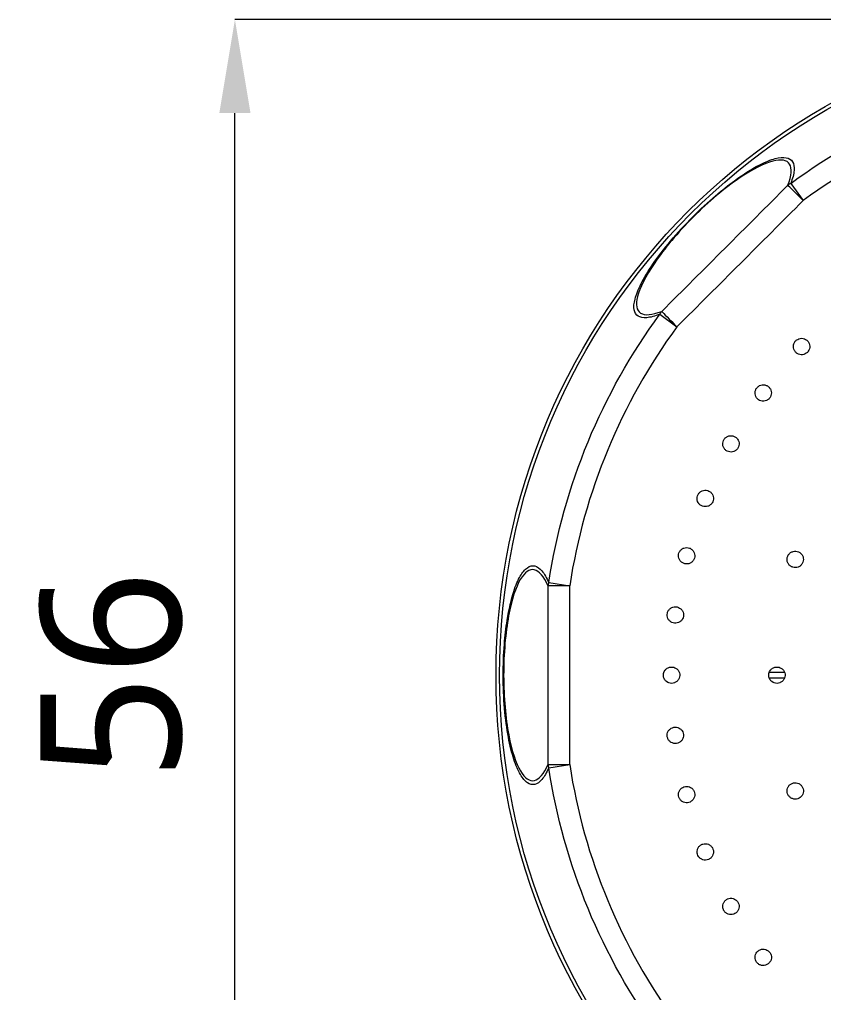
# Model space of a CAD drawing. Extents: x 0 to 1239, y 0 to 509.
# Drawn here: x 99.08 to 133.43, y 242.37 to 283.92 of the extents above; entities that cross this region are included whole.
import ezdxf

# ---------------------------------------------------------------- set-up
doc = ezdxf.new("R2010")
doc.units = 0
doc.header["$LTSCALE"] = 10
doc.header["$MEASUREMENT"] = 0
doc.header["$PDMODE"] = 3
doc.header["$PDSIZE"] = -10
doc.layers.get('0').update_dxf_attribs({"linetype": 'CONTINUOUS'})
doc.layers.get('DEFPOINTS').update_dxf_attribs({"linetype": 'CONTINUOUS'})
doc.layers.add('1', color=7, linetype='CONTINUOUS')
doc.styles.add('Daelim Dimension', font='')
doc.styles.get('Daelim Dimension').set_extended_font_data('NanumGothic')
doc.dimstyles.new('DEFAULT', dxfattribs={"dimscale": 2, "dimtxt": 2, "dimasz": 2, "dimexe": 0, "dimexo": 2, "dimgap": 1, "dimtad": 1, "dimdec": 1, "dimzin": 9, "dimdsep": 46, "dimtxsty": 'Daelim Dimension', "dimcen": 0.5, "dimclrd": 252, "dimclre": 252, "dimclrt": 3, "dimadec": 1, "dimazin": 0, "dimtfac": 1, "dimtdec": 1, "dimtix": 1, "dimtmove": 0, "dimatfit": 3, "dimfxl": 1, "dimtolj": 1, "dimtzin": 1, "dimlwd": 9, "dimlwe": 9, "dimarcsym": 0})

# ---------------------------------------------------------------- blocks, each defined once
blk = doc.blocks.new('*D4')
at = {"color": 5, "linetype": 'ByBlock', "lineweight": 9, "ltscale": 0.5, "transparency": 16777216}
for p, q in [((143.435, 283.917), (108.282, 283.917)), ((108.282, 231.919), (108.282, 279.917)), ((143.435, 227.919), (108.282, 227.919))]:
    blk.add_line(p, q, dxfattribs=at)
at = {"color": 5, "ltscale": 0.5, "transparency": 16777216}
for points in [[(107.615, 279.917), (108.949, 279.917), (108.282, 283.917)], [(107.615, 231.919), (108.949, 231.919), (108.282, 227.919)]]:
    blk.add_solid(points, dxfattribs=at)
at = {"layer": 'DEFPOINTS', "color": 0, "ltscale": 0.5, "transparency": 16777216}
for p in [(108.282, 283.917), (147.435, 283.917), (147.435, 227.919)]:
    blk.add_point(p, dxfattribs=at)
at = {"color": 7, "ltscale": 0.5, "transparency": 16777216, "insert": (103.016, 255.918), "char_height": 6, "attachment_point": 5, "rotation": 90, "style": 'Daelim Dimension'}
blk.add_mtext('\\A1;56', dxfattribs=at)

msp = doc.modelspace()

# ---------------------------------------------------------------- linework, layer by layer
at = {"layer": '1', "color": 7, "linetype": 'Continuous', "lineweight": 13}
for p, q in [((132.024, 276.919), (132.56, 276.188)), ((126.434, 271.329), (127.165, 270.793)), ((121.688, 259.871), (122.584, 259.733)), ((131.763, 256.026), (131.102, 256.026)), ((131.106, 255.81), (131.763, 255.81)), ((121.688, 251.965), (122.584, 252.103))]:
    msp.add_line(p, q, dxfattribs=at)
at = {"layer": '1', "color": 7, "linetype": 'Continuous', "lineweight": 18}
for radius in [27.999, 27.849]:
    msp.add_circle((147.435, 255.918), radius, dxfattribs=at)
at = {"layer": '1', "color": 7, "linetype": 'Continuous', "lineweight": 13}
msp.add_circle((147.435, 255.918), 27.849, dxfattribs=at)
at = {"layer": '1', "color": 7, "linetype": 'Continuous', "lineweight": 13, "extrusion": (0, 0, -1)}
for start, end in [(53.728, 81.272), (8.728, 36.272), (323.728, 351.272)]:
    msp.add_arc((-147.435, 255.918), 26.048, start, end, dxfattribs=at)
at = {"layer": '1', "color": 7, "linetype": 'Continuous', "lineweight": 13}
for start, end in [(98.728, 126.272), (143.728, 171.272), (188.728, 216.272)]:
    msp.add_arc((147.435, 255.918), 25.142, start, end, dxfattribs=at)
for centre, major_axis, ratio, start_param, end_param in [((57.161, 346.192), (-328.229, -328.229), 0.219512, 1.562594, 1.578998), ((132.591, 276.146), (0.933, -0.36), 0.874025, 2.509853, 2.672832), ((132.591, 276.146), (-0.708, 0.706), 0.008002, 4.763848, 6.061864), ((57.665, 345.688), (328.91, 328.91), 0.219512, 4.704187, 4.720591), ((127.207, 270.762), (0.36, -0.933), 0.874025, 3.610353, 3.773332), ((127.207, 270.762), (0.706, -0.708), 0.008002, 3.362914, 4.66093), ((122.635, 259.725), (0.914, 0.405), 0.874025, 2.509853, 2.672832), ((122.635, 259.725), (-1, -0.002), 0.008002, 4.763848, 6.061864), ((19.769, 255.918), (0, -464.187), 0.219512, 1.562594, 1.578998), ((20.481, 255.918), (0, 465.15), 0.219512, 4.704187, 4.720591), ((122.635, 252.111), (1, -0.002), 0.008002, 3.362914, 4.66093), ((122.635, 252.111), (0.914, -0.405), 0.874025, 3.610353, 3.773332)]:
    msp.add_ellipse(centre, major_axis=major_axis, ratio=ratio, start_param=start_param, end_param=end_param, dxfattribs=at)
for points, knots in [([(131.901, 276.836), (132.228, 277.682), (131.985, 278.056), (130.893, 277.775), (130.405, 277.536), (129.21, 276.715), (128.52, 276.139), (127.196, 274.813), (126.622, 274.122), (125.813, 272.939), (125.574, 272.448), (125.301, 271.373), (125.673, 271.126), (126.517, 271.452)], [0, 0, 0, 0, 0.25, 0.25, 0.375, 0.375, 0.5, 0.5, 0.625, 0.625, 0.75, 0.75, 1, 1, 1, 1]), ([(126.434, 271.329), (126.332, 271.292), (126.124, 271.217), (125.786, 271.16), (125.476, 271.214), (125.304, 271.485), (125.338, 271.95), (125.596, 272.607), (126.099, 273.449), (126.859, 274.447), (127.81, 275.484), (128.778, 276.379), (129.785, 277.174), (130.678, 277.729), (131.391, 278.012), (131.863, 278.05), (132.138, 277.878), (132.192, 277.566), (132.135, 277.228), (132.061, 277.021), (132.024, 276.919)], [0, 0, 0, 0, 0.030925, 0.062393, 0.124655, 0.186847, 0.248867, 0.311288, 0.373942, 0.43667, 0.499585, 0.558364, 0.609289, 0.687378, 0.749769, 0.812162, 0.87525, 0.93778, 0.969186, 1, 1, 1, 1]), ([(121.688, 251.965), (121.642, 251.867), (121.548, 251.667), (121.35, 251.388), (121.092, 251.206), (120.778, 251.277), (120.474, 251.629), (120.192, 252.276), (119.952, 253.227), (119.784, 254.471), (119.722, 255.876), (119.775, 257.194), (119.924, 258.468), (120.163, 259.492), (120.468, 260.196), (120.774, 260.556), (121.09, 260.63), (121.35, 260.447), (121.548, 260.168), (121.642, 259.969), (121.688, 259.871)], [0, 0, 0, 0, 0.030925, 0.062393, 0.124655, 0.186847, 0.248867, 0.311288, 0.373942, 0.43667, 0.499585, 0.558364, 0.609289, 0.687378, 0.749769, 0.812162, 0.87525, 0.93778, 0.969186, 1, 1, 1, 1]), ([(121.66, 259.725), (121.293, 260.554), (120.856, 260.647), (120.283, 259.676), (120.107, 259.162), (119.843, 257.737), (119.762, 256.842), (119.763, 254.968), (119.846, 254.073), (120.11, 252.664), (120.289, 252.148), (120.856, 251.195), (121.293, 251.283), (121.66, 252.111)], [0, 0, 0, 0, 0.25, 0.25, 0.375, 0.375, 0.5, 0.5, 0.625, 0.625, 0.75, 0.75, 1, 1, 1, 1])]:
    msp.add_open_spline(points, degree=3, knots=knots, dxfattribs=at)
at = {"layer": '1', "color": 7, "linetype": 'Continuous', "lineweight": 18}
for points, knots in [([(132.263, 270.216), (132.233, 270.191), (132.207, 270.16), (132.169, 270.092), (132.155, 270.055), (132.14, 269.977), (132.139, 269.936), (132.152, 269.858), (132.164, 269.821), (132.201, 269.752), (132.226, 269.72), (132.284, 269.667), (132.318, 269.645), (132.389, 269.614), (132.428, 269.605), (132.507, 269.599), (132.548, 269.604), (132.623, 269.625), (132.659, 269.642), (132.723, 269.686), (132.752, 269.715), (132.798, 269.779), (132.815, 269.814), (132.838, 269.889), (132.843, 269.93), (132.839, 270.008), (132.83, 270.047), (132.8, 270.119), (132.779, 270.154), (132.727, 270.213), (132.695, 270.238), (132.626, 270.276), (132.589, 270.289), (132.512, 270.303), (132.471, 270.303), (132.394, 270.29), (132.357, 270.276), (132.301, 270.246), (132.281, 270.232), (132.263, 270.216)], [0, 0, 0, 0, 0.053463, 0.053463, 0.106782, 0.106782, 0.161942, 0.161942, 0.214427, 0.214427, 0.268948, 0.268948, 0.322422, 0.322422, 0.37606, 0.37606, 0.430492, 0.430492, 0.483261, 0.483261, 0.537949, 0.537949, 0.590625, 0.590625, 0.644964, 0.644964, 0.698292, 0.698292, 0.751913, 0.751913, 0.806599, 0.806599, 0.859304, 0.859304, 0.914087, 0.914087, 0.96682, 0.96682, 1, 1, 1, 1]), ([(130.59, 268.202), (130.564, 268.173), (130.543, 268.139), (130.513, 268.067), (130.504, 268.028), (130.498, 267.949), (130.503, 267.908), (130.525, 267.833), (130.542, 267.798), (130.587, 267.734), (130.616, 267.705), (130.68, 267.659), (130.716, 267.642), (130.791, 267.621), (130.831, 267.616), (130.91, 267.621), (130.95, 267.63), (131.022, 267.661), (131.055, 267.682), (131.114, 267.734), (131.139, 267.766), (131.176, 267.835), (131.189, 267.873), (131.202, 267.95), (131.202, 267.99), (131.188, 268.068), (131.174, 268.105), (131.136, 268.173), (131.111, 268.204), (131.052, 268.257), (131.016, 268.278), (130.944, 268.307), (130.905, 268.315), (130.827, 268.319), (130.786, 268.314), (130.711, 268.291), (130.676, 268.273), (130.625, 268.236), (130.607, 268.22), (130.59, 268.202)], [0, 0, 0, 0, 0.053463, 0.053463, 0.106782, 0.106782, 0.161942, 0.161942, 0.214427, 0.214427, 0.268948, 0.268948, 0.322422, 0.322422, 0.37606, 0.37606, 0.430492, 0.430492, 0.483261, 0.483261, 0.537949, 0.537949, 0.590625, 0.590625, 0.644964, 0.644964, 0.698292, 0.698292, 0.751913, 0.751913, 0.806599, 0.806599, 0.859304, 0.859304, 0.914087, 0.914087, 0.96682, 0.96682, 1, 1, 1, 1]), ([(129.183, 265.994), (129.161, 265.962), (129.144, 265.926), (129.123, 265.85), (129.119, 265.811), (129.124, 265.732), (129.134, 265.692), (129.165, 265.62), (129.186, 265.587), (129.239, 265.529), (129.271, 265.504), (129.341, 265.467), (129.379, 265.454), (129.456, 265.442), (129.496, 265.443), (129.574, 265.457), (129.612, 265.471), (129.679, 265.511), (129.71, 265.536), (129.761, 265.595), (129.783, 265.63), (129.811, 265.703), (129.819, 265.742), (129.822, 265.82), (129.817, 265.861), (129.793, 265.935), (129.775, 265.971), (129.728, 266.034), (129.699, 266.062), (129.634, 266.106), (129.597, 266.123), (129.521, 266.142), (129.482, 266.146), (129.404, 266.14), (129.364, 266.13), (129.292, 266.097), (129.26, 266.075), (129.214, 266.033), (129.197, 266.014), (129.183, 265.994)], [0, 0, 0, 0, 0.053463, 0.053463, 0.106782, 0.106782, 0.161942, 0.161942, 0.214427, 0.214427, 0.268948, 0.268948, 0.322422, 0.322422, 0.37606, 0.37606, 0.430492, 0.430492, 0.483261, 0.483261, 0.537949, 0.537949, 0.590625, 0.590625, 0.644964, 0.644964, 0.698292, 0.698292, 0.751913, 0.751913, 0.806599, 0.806599, 0.859304, 0.859304, 0.914087, 0.914087, 0.96682, 0.96682, 1, 1, 1, 1]), ([(128.065, 263.627), (128.046, 263.592), (128.034, 263.554), (128.023, 263.477), (128.024, 263.437), (128.038, 263.359), (128.053, 263.321), (128.093, 263.253), (128.119, 263.223), (128.178, 263.173), (128.213, 263.152), (128.287, 263.124), (128.326, 263.116), (128.404, 263.114), (128.444, 263.12), (128.519, 263.143), (128.555, 263.162), (128.617, 263.21), (128.644, 263.239), (128.688, 263.304), (128.705, 263.341), (128.723, 263.417), (128.726, 263.457), (128.72, 263.534), (128.709, 263.574), (128.677, 263.645), (128.654, 263.678), (128.6, 263.735), (128.568, 263.759), (128.498, 263.795), (128.459, 263.807), (128.381, 263.816), (128.341, 263.815), (128.265, 263.799), (128.226, 263.784), (128.16, 263.743), (128.13, 263.717), (128.09, 263.669), (128.076, 263.649), (128.065, 263.627)], [0, 0, 0, 0, 0.053463, 0.053463, 0.106782, 0.106782, 0.161942, 0.161942, 0.214427, 0.214427, 0.268948, 0.268948, 0.322422, 0.322422, 0.37606, 0.37606, 0.430492, 0.430492, 0.483261, 0.483261, 0.537949, 0.537949, 0.590625, 0.590625, 0.644964, 0.644964, 0.698292, 0.698292, 0.751913, 0.751913, 0.806599, 0.806599, 0.859304, 0.859304, 0.914087, 0.914087, 0.96682, 0.96682, 1, 1, 1, 1]), ([(127.251, 261.138), (127.237, 261.102), (127.23, 261.062), (127.229, 260.985), (127.235, 260.945), (127.259, 260.87), (127.278, 260.833), (127.326, 260.771), (127.355, 260.745), (127.421, 260.702), (127.458, 260.685), (127.534, 260.667), (127.574, 260.664), (127.652, 260.672), (127.691, 260.683), (127.762, 260.716), (127.796, 260.739), (127.852, 260.794), (127.875, 260.826), (127.91, 260.896), (127.922, 260.935), (127.931, 261.013), (127.929, 261.052), (127.913, 261.129), (127.898, 261.167), (127.856, 261.233), (127.83, 261.263), (127.769, 261.312), (127.734, 261.332), (127.66, 261.359), (127.619, 261.366), (127.541, 261.366), (127.502, 261.36), (127.428, 261.335), (127.392, 261.315), (127.331, 261.266), (127.305, 261.236), (127.271, 261.183), (127.26, 261.161), (127.251, 261.138)], [0, 0, 0, 0, 0.053463, 0.053463, 0.106782, 0.106782, 0.161942, 0.161942, 0.214427, 0.214427, 0.268948, 0.268948, 0.322422, 0.322422, 0.37606, 0.37606, 0.430492, 0.430492, 0.483261, 0.483261, 0.537949, 0.537949, 0.590625, 0.590625, 0.644964, 0.644964, 0.698292, 0.698292, 0.751913, 0.751913, 0.806599, 0.806599, 0.859304, 0.859304, 0.914087, 0.914087, 0.96682, 0.96682, 1, 1, 1, 1]), ([(131.898, 261.005), (131.882, 260.969), (131.873, 260.93), (131.866, 260.853), (131.87, 260.813), (131.889, 260.736), (131.906, 260.698), (131.951, 260.634), (131.978, 260.605), (132.04, 260.559), (132.077, 260.54), (132.152, 260.517), (132.191, 260.511), (132.269, 260.514), (132.309, 260.522), (132.382, 260.551), (132.417, 260.572), (132.476, 260.623), (132.501, 260.654), (132.541, 260.721), (132.555, 260.76), (132.569, 260.837), (132.57, 260.877), (132.558, 260.954), (132.545, 260.993), (132.508, 261.062), (132.484, 261.093), (132.426, 261.146), (132.393, 261.168), (132.32, 261.2), (132.28, 261.209), (132.202, 261.214), (132.163, 261.21), (132.087, 261.189), (132.05, 261.172), (131.986, 261.127), (131.958, 261.099), (131.921, 261.048), (131.908, 261.027), (131.898, 261.005)], [0, 0, 0, 0, 0.053487, 0.053487, 0.106829, 0.106829, 0.162009, 0.162009, 0.214495, 0.214495, 0.269006, 0.269006, 0.32245, 0.32245, 0.376062, 0.376062, 0.430482, 0.430482, 0.483252, 0.483252, 0.537958, 0.537958, 0.590665, 0.590665, 0.645027, 0.645027, 0.698361, 0.698361, 0.751977, 0.751977, 0.806636, 0.806636, 0.859313, 0.859313, 0.914079, 0.914079, 0.966809, 0.966809, 1, 1, 1, 1]), ([(126.756, 258.568), (126.747, 258.53), (126.745, 258.49), (126.753, 258.412), (126.764, 258.374), (126.797, 258.302), (126.821, 258.268), (126.877, 258.213), (126.909, 258.19), (126.979, 258.156), (127.018, 258.144), (127.096, 258.135), (127.136, 258.138), (127.212, 258.155), (127.25, 258.17), (127.316, 258.212), (127.347, 258.239), (127.395, 258.301), (127.414, 258.336), (127.44, 258.41), (127.447, 258.45), (127.446, 258.528), (127.439, 258.567), (127.413, 258.641), (127.394, 258.677), (127.344, 258.738), (127.314, 258.764), (127.248, 258.805), (127.211, 258.82), (127.134, 258.838), (127.093, 258.84), (127.015, 258.83), (126.977, 258.818), (126.907, 258.784), (126.874, 258.76), (126.819, 258.704), (126.797, 258.671), (126.77, 258.615), (126.762, 258.591), (126.756, 258.568)], [0, 0, 0, 0, 0.053463, 0.053463, 0.106782, 0.106782, 0.161942, 0.161942, 0.214427, 0.214427, 0.268948, 0.268948, 0.322422, 0.322422, 0.37606, 0.37606, 0.430492, 0.430492, 0.483261, 0.483261, 0.537949, 0.537949, 0.590625, 0.590625, 0.644964, 0.644964, 0.698292, 0.698292, 0.751913, 0.751913, 0.806599, 0.806599, 0.859304, 0.859304, 0.914087, 0.914087, 0.96682, 0.96682, 1, 1, 1, 1]), ([(126.587, 255.955), (126.583, 255.916), (126.585, 255.876), (126.604, 255.8), (126.619, 255.763), (126.661, 255.697), (126.689, 255.666), (126.751, 255.618), (126.786, 255.6), (126.86, 255.574), (126.9, 255.568), (126.979, 255.569), (127.018, 255.576), (127.091, 255.603), (127.126, 255.623), (127.187, 255.672), (127.214, 255.703), (127.254, 255.771), (127.269, 255.807), (127.285, 255.884), (127.287, 255.925), (127.277, 256.002), (127.265, 256.04), (127.23, 256.11), (127.206, 256.143), (127.149, 256.197), (127.116, 256.22), (127.045, 256.252), (127.007, 256.263), (126.928, 256.27), (126.887, 256.267), (126.811, 256.247), (126.775, 256.232), (126.71, 256.189), (126.68, 256.161), (126.633, 256.098), (126.614, 256.063), (126.595, 256.003), (126.59, 255.979), (126.587, 255.955)], [0, 0, 0, 0, 0.053463, 0.053463, 0.106782, 0.106782, 0.161942, 0.161942, 0.214427, 0.214427, 0.268948, 0.268948, 0.322422, 0.322422, 0.37606, 0.37606, 0.430492, 0.430492, 0.483261, 0.483261, 0.537949, 0.537949, 0.590625, 0.590625, 0.644964, 0.644964, 0.698292, 0.698292, 0.751913, 0.751913, 0.806599, 0.806599, 0.859304, 0.859304, 0.914087, 0.914087, 0.96682, 0.96682, 1, 1, 1, 1]), ([(131.087, 255.955), (131.083, 255.916), (131.085, 255.876), (131.104, 255.8), (131.119, 255.763), (131.161, 255.696), (131.189, 255.666), (131.251, 255.618), (131.286, 255.599), (131.36, 255.574), (131.4, 255.568), (131.479, 255.569), (131.518, 255.576), (131.591, 255.603), (131.626, 255.623), (131.687, 255.672), (131.714, 255.703), (131.754, 255.77), (131.769, 255.807), (131.785, 255.884), (131.787, 255.925), (131.777, 256.002), (131.765, 256.04), (131.73, 256.11), (131.706, 256.143), (131.649, 256.197), (131.616, 256.22), (131.545, 256.252), (131.506, 256.263), (131.428, 256.27), (131.387, 256.267), (131.311, 256.247), (131.275, 256.232), (131.21, 256.189), (131.18, 256.161), (131.133, 256.098), (131.114, 256.063), (131.095, 256.003), (131.09, 255.979), (131.087, 255.955)], [0, 0, 0, 0, 0.053487, 0.053487, 0.106829, 0.106829, 0.162009, 0.162009, 0.214495, 0.214495, 0.269006, 0.269006, 0.32245, 0.32245, 0.376062, 0.376062, 0.430482, 0.430482, 0.483252, 0.483252, 0.537958, 0.537958, 0.590665, 0.590665, 0.645027, 0.645027, 0.698361, 0.698361, 0.751977, 0.751977, 0.806636, 0.806636, 0.859313, 0.859313, 0.914079, 0.914079, 0.966809, 0.966809, 1, 1, 1, 1]), ([(126.747, 253.342), (126.747, 253.303), (126.755, 253.263), (126.783, 253.19), (126.803, 253.156), (126.853, 253.095), (126.884, 253.068), (126.952, 253.028), (126.989, 253.014), (127.065, 252.998), (127.106, 252.997), (127.184, 253.008), (127.222, 253.02), (127.291, 253.056), (127.324, 253.08), (127.378, 253.137), (127.4, 253.171), (127.432, 253.242), (127.442, 253.281), (127.449, 253.359), (127.445, 253.4), (127.425, 253.475), (127.409, 253.511), (127.365, 253.576), (127.337, 253.606), (127.274, 253.653), (127.239, 253.671), (127.164, 253.694), (127.124, 253.7), (127.046, 253.697), (127.005, 253.689), (126.933, 253.66), (126.899, 253.64), (126.839, 253.589), (126.813, 253.558), (126.774, 253.489), (126.76, 253.452), (126.748, 253.391), (126.746, 253.366), (126.747, 253.342)], [0, 0, 0, 0, 0.053463, 0.053463, 0.106782, 0.106782, 0.161942, 0.161942, 0.214427, 0.214427, 0.268948, 0.268948, 0.322422, 0.322422, 0.37606, 0.37606, 0.430492, 0.430492, 0.483261, 0.483261, 0.537949, 0.537949, 0.590625, 0.590625, 0.644964, 0.644964, 0.698292, 0.698292, 0.751913, 0.751913, 0.806599, 0.806599, 0.859304, 0.859304, 0.914087, 0.914087, 0.96682, 0.96682, 1, 1, 1, 1]), ([(127.233, 250.769), (127.238, 250.73), (127.251, 250.692), (127.287, 250.623), (127.311, 250.592), (127.369, 250.537), (127.403, 250.514), (127.476, 250.484), (127.514, 250.474), (127.592, 250.468), (127.632, 250.472), (127.708, 250.492), (127.745, 250.509), (127.809, 250.554), (127.838, 250.581), (127.885, 250.645), (127.903, 250.681), (127.925, 250.756), (127.93, 250.796), (127.927, 250.874), (127.918, 250.914), (127.889, 250.987), (127.868, 251.02), (127.817, 251.079), (127.786, 251.105), (127.717, 251.144), (127.68, 251.157), (127.603, 251.171), (127.563, 251.172), (127.485, 251.159), (127.446, 251.146), (127.377, 251.108), (127.346, 251.084), (127.293, 251.026), (127.271, 250.992), (127.241, 250.919), (127.232, 250.881), (127.228, 250.818), (127.229, 250.793), (127.233, 250.769)], [0, 0, 0, 0, 0.053463, 0.053463, 0.106782, 0.106782, 0.161942, 0.161942, 0.214427, 0.214427, 0.268948, 0.268948, 0.322422, 0.322422, 0.37606, 0.37606, 0.430492, 0.430492, 0.483261, 0.483261, 0.537949, 0.537949, 0.590625, 0.590625, 0.644964, 0.644964, 0.698292, 0.698292, 0.751913, 0.751913, 0.806599, 0.806599, 0.859304, 0.859304, 0.914087, 0.914087, 0.96682, 0.96682, 1, 1, 1, 1]), ([(131.876, 250.901), (131.884, 250.863), (131.899, 250.826), (131.939, 250.759), (131.965, 250.729), (132.026, 250.678), (132.062, 250.658), (132.136, 250.632), (132.175, 250.625), (132.253, 250.624), (132.293, 250.63), (132.368, 250.655), (132.403, 250.674), (132.464, 250.722), (132.491, 250.752), (132.534, 250.818), (132.55, 250.856), (132.567, 250.932), (132.57, 250.972), (132.562, 251.05), (132.551, 251.089), (132.517, 251.16), (132.494, 251.192), (132.439, 251.248), (132.406, 251.272), (132.336, 251.306), (132.297, 251.317), (132.22, 251.326), (132.18, 251.324), (132.103, 251.307), (132.065, 251.291), (131.999, 251.249), (131.969, 251.223), (131.92, 251.162), (131.9, 251.126), (131.875, 251.052), (131.868, 251.013), (131.868, 250.95), (131.871, 250.925), (131.876, 250.901)], [0, 0, 0, 0, 0.053487, 0.053487, 0.106829, 0.106829, 0.162009, 0.162009, 0.214495, 0.214495, 0.269006, 0.269006, 0.32245, 0.32245, 0.376062, 0.376062, 0.430482, 0.430482, 0.483252, 0.483252, 0.537958, 0.537958, 0.590665, 0.590665, 0.645027, 0.645027, 0.698361, 0.698361, 0.751977, 0.751977, 0.806636, 0.806636, 0.859313, 0.859313, 0.914079, 0.914079, 0.966809, 0.966809, 1, 1, 1, 1]), ([(128.037, 248.278), (128.048, 248.24), (128.065, 248.204), (128.11, 248.14), (128.138, 248.111), (128.202, 248.065), (128.239, 248.046), (128.314, 248.025), (128.353, 248.02), (128.431, 248.024), (128.471, 248.033), (128.544, 248.063), (128.578, 248.084), (128.636, 248.136), (128.661, 248.167), (128.7, 248.236), (128.713, 248.275), (128.726, 248.352), (128.726, 248.391), (128.713, 248.469), (128.7, 248.508), (128.661, 248.576), (128.636, 248.607), (128.578, 248.659), (128.544, 248.68), (128.471, 248.71), (128.432, 248.719), (128.354, 248.723), (128.314, 248.718), (128.238, 248.697), (128.202, 248.678), (128.138, 248.632), (128.111, 248.604), (128.065, 248.54), (128.048, 248.503), (128.027, 248.428), (128.023, 248.388), (128.027, 248.325), (128.031, 248.301), (128.037, 248.278)], [0, 0, 0, 0, 0.053463, 0.053463, 0.106782, 0.106782, 0.161942, 0.161942, 0.214427, 0.214427, 0.268948, 0.268948, 0.322422, 0.322422, 0.37606, 0.37606, 0.430492, 0.430492, 0.483261, 0.483261, 0.537949, 0.537949, 0.590625, 0.590625, 0.644964, 0.644964, 0.698292, 0.698292, 0.751913, 0.751913, 0.806599, 0.806599, 0.859304, 0.859304, 0.914087, 0.914087, 0.96682, 0.96682, 1, 1, 1, 1]), ([(129.148, 245.907), (129.163, 245.871), (129.185, 245.837), (129.237, 245.779), (129.268, 245.754), (129.337, 245.716), (129.377, 245.703), (129.454, 245.691), (129.493, 245.691), (129.57, 245.705), (129.609, 245.718), (129.677, 245.757), (129.708, 245.783), (129.76, 245.841), (129.781, 245.876), (129.81, 245.949), (129.819, 245.989), (129.822, 246.067), (129.817, 246.106), (129.794, 246.181), (129.776, 246.218), (129.729, 246.281), (129.701, 246.308), (129.637, 246.353), (129.6, 246.37), (129.524, 246.39), (129.484, 246.394), (129.406, 246.388), (129.367, 246.379), (129.295, 246.348), (129.261, 246.325), (129.204, 246.271), (129.18, 246.24), (129.143, 246.171), (129.13, 246.132), (129.119, 246.054), (129.12, 246.015), (129.132, 245.953), (129.139, 245.929), (129.148, 245.907)], [0, 0, 0, 0, 0.053463, 0.053463, 0.106782, 0.106782, 0.161942, 0.161942, 0.214427, 0.214427, 0.268948, 0.268948, 0.322422, 0.322422, 0.37606, 0.37606, 0.430492, 0.430492, 0.483261, 0.483261, 0.537949, 0.537949, 0.590625, 0.590625, 0.644964, 0.644964, 0.698292, 0.698292, 0.751913, 0.751913, 0.806599, 0.806599, 0.859304, 0.859304, 0.914087, 0.914087, 0.96682, 0.96682, 1, 1, 1, 1]), ([(130.547, 243.694), (130.566, 243.66), (130.592, 243.629), (130.651, 243.578), (130.685, 243.558), (130.759, 243.528), (130.799, 243.52), (130.878, 243.518), (130.917, 243.523), (130.991, 243.546), (131.028, 243.564), (131.091, 243.612), (131.118, 243.641), (131.162, 243.706), (131.179, 243.742), (131.199, 243.818), (131.202, 243.859), (131.195, 243.937), (131.185, 243.975), (131.154, 244.047), (131.131, 244.081), (131.077, 244.138), (131.045, 244.161), (130.976, 244.197), (130.937, 244.21), (130.859, 244.22), (130.82, 244.219), (130.743, 244.204), (130.705, 244.189), (130.637, 244.149), (130.606, 244.123), (130.557, 244.062), (130.537, 244.028), (130.509, 243.955), (130.501, 243.915), (130.5, 243.836), (130.506, 243.797), (130.525, 243.737), (130.535, 243.715), (130.547, 243.694)], [0, 0, 0, 0, 0.053463, 0.053463, 0.106782, 0.106782, 0.161942, 0.161942, 0.214427, 0.214427, 0.268948, 0.268948, 0.322422, 0.322422, 0.37606, 0.37606, 0.430492, 0.430492, 0.483261, 0.483261, 0.537949, 0.537949, 0.590625, 0.590625, 0.644964, 0.644964, 0.698292, 0.698292, 0.751913, 0.751913, 0.806599, 0.806599, 0.859304, 0.859304, 0.914087, 0.914087, 0.96682, 0.96682, 1, 1, 1, 1])]:
    msp.add_open_spline(points, degree=3, knots=knots, dxfattribs=at)

# ---------------------------------------------------------------- dimensions: what is measured, and where the dimension line sits
at = {"ltscale": 0.5}
dim = msp.add_linear_dim(base=(108.282, 283.917), p1=(147.435, 227.919), p2=(147.435, 283.917), angle=90, dimstyle='DEFAULT', override={"dimtxt": 3, "dimdec": 0, "dimclrd": 5, "dimclre": 5, "dimclrt": 7, "dimfxl": 1.25, "dimarcsym": 1}, dxfattribs=at)
dim.commit()
dim.dimension.update_dxf_attribs({"geometry": '*D4', "text_midpoint": (103.016, 255.918)})

doc.saveas('drawing.dxf')
